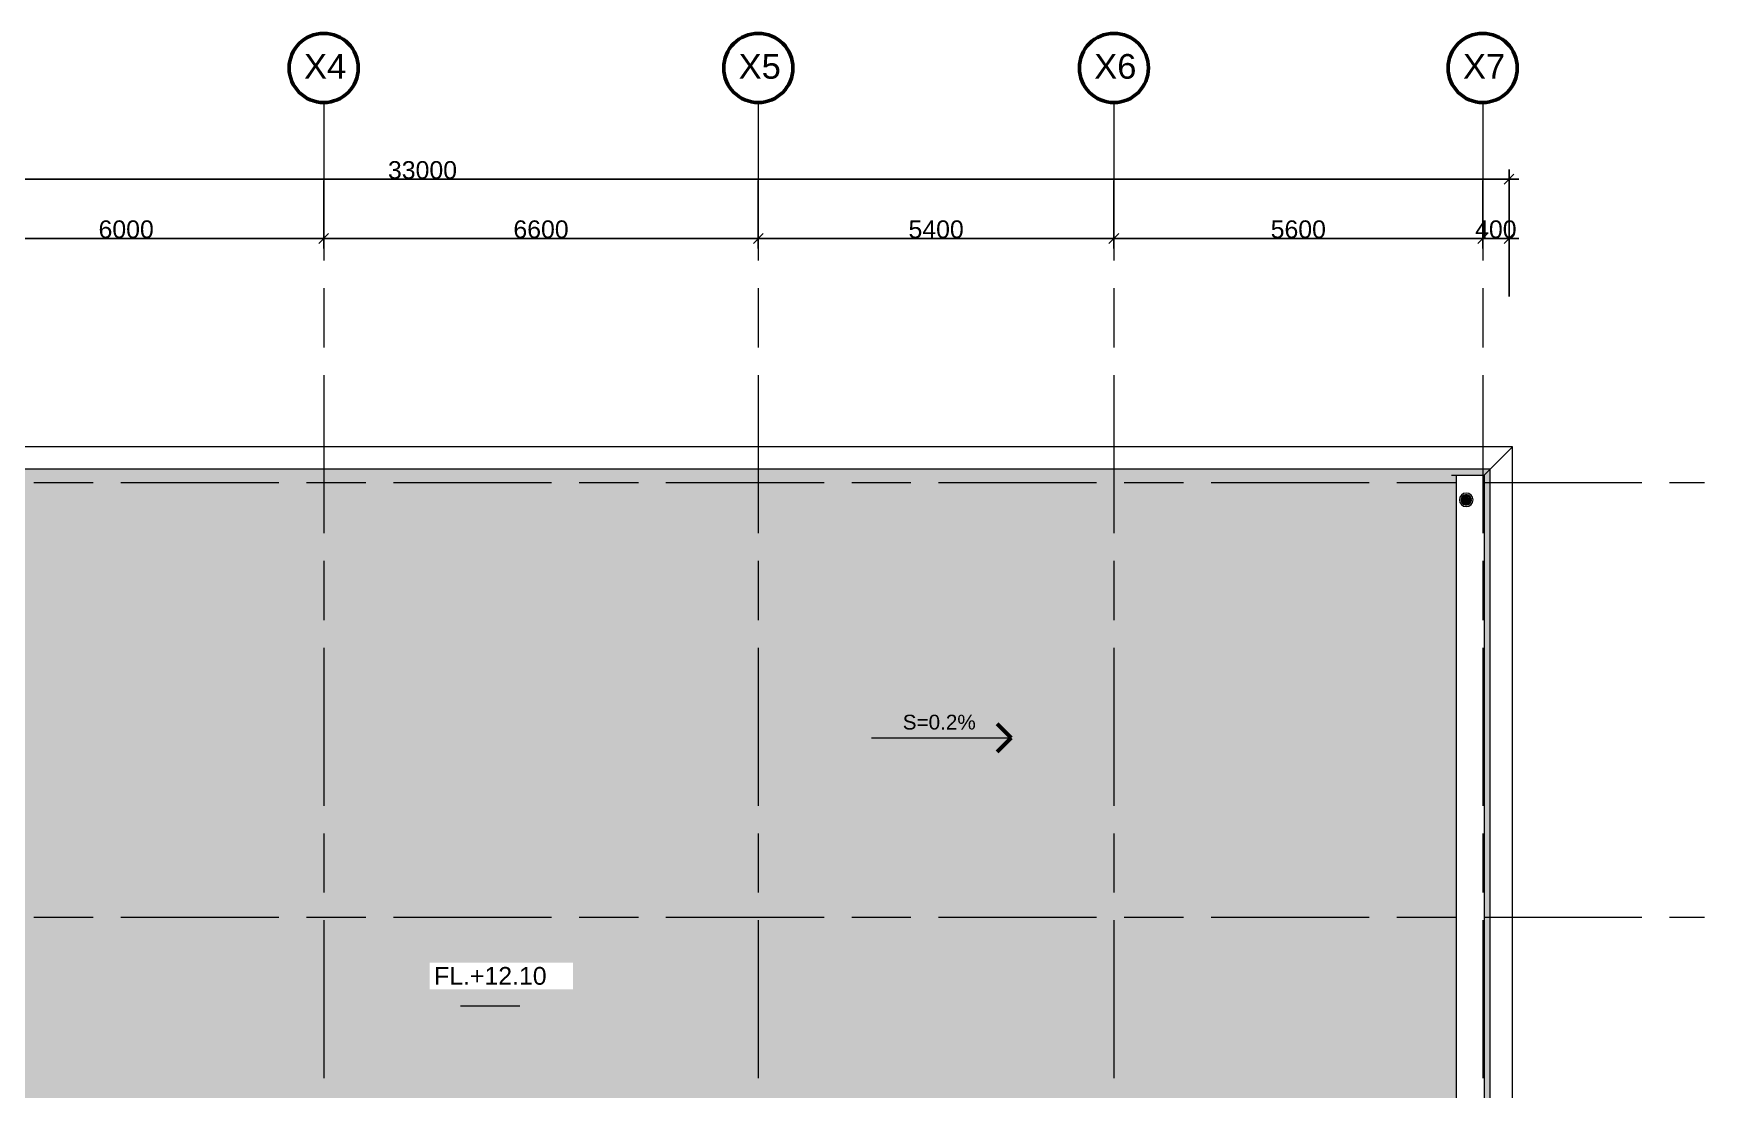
# Model space of a CAD drawing. Header units: millimetres. Extents: x -76261 to 649593, y -304265 to 60256.
# Drawn here: x 199292 to 224670, y -9219 to 6823 of the extents above; entities that cross this region are included whole.
import ezdxf

# ---------------------------------------------------------------- set-up
doc = ezdxf.new("R2010")
doc.units = ezdxf.units.MM
doc.header["$LTSCALE"] = 2000
doc.header["$MEASUREMENT"] = 0
doc.header["$PDMODE"] = 32
doc.header["$PDSIZE"] = 0.15
doc.linetypes.add('Centre', pattern=[6.9, 4, -0.7, 1.5, -0.7])
doc.layers.get('0').update_dxf_attribs({"linetype": 'CONTINUOUS'})
doc.layers.get('DEFPOINTS').update_dxf_attribs({"color": 171, "linetype": 'CONTINUOUS'})
for name, color, linetype, lineweight in [('A-ANNO-DIMS', 1, 'CONTINUOUS', 15), ('A-ANNO-NOTE', 131, 'CONTINUOUS', 15), ('A-ANNO-NOTE-MEDM', 131, 'CONTINUOUS', 50), ('A-FLOR', 8, 'CONTINUOUS', 15), ('A-FLOR-PATT', 8, 'CONTINUOUS', 15), ('A-GENM', 8, 'CONTINUOUS', 15), ('A-WALL', 8, 'CONTINUOUS', 15), ('A-WALL-PATT', 8, 'CONTINUOUS', 50), ('G-ANNO-DIMS', 8, 'CONTINUOUS', 15), ('S-GRID', 14, 'CONTINUOUS', 15), ('S-GRID-IDEN', 1, 'CONTINUOUS', 50)]:
    doc.layers.add(name, color=color, linetype=linetype, lineweight=lineweight)
doc.styles.add('Arial', font='arial.ttf', dxfattribs={"height": 1.6})
doc.styles.add('Arial_1', font='arial.ttf', dxfattribs={"height": 270})
doc.styles.add('Arial_2', font='arial.ttf', dxfattribs={"height": 270})
doc.dimstyles.new('AD1', dxfattribs={"dimscale": 304.8, "dimtxt": 275.470038, "dimasz": 0.492126, "dimexe": 0.492126, "dimexo": 0.0625, "dimgap": 0, "dimtad": 1, "dimdec": 0, "dimzin": 0, "dimdsep": 46, "dimtxsty": 'Arial_1', "dimblk1": 'OBLIQUE', "dimblk2": 'OBLIQUE', "dimsah": 1, "dimcen": 0.09, "dimdle": 0.492126, "dimazin": 0, "dimtfac": 1, "dimtdec": 4, "dimtix": 1, "dimtmove": 0, "dimatfit": 3, "dimfxl": 2.952756, "dimfxlon": 1, "dimtvp": 1, "dimtolj": 1, "dimtzin": 0, "dimarcsym": 2})

# ---------------------------------------------------------------- blocks, each defined once
blk = doc.blocks.new('Basic Wall _ WALL CONCERET-150-PL - ___-10677270-TERRANCE FLOOR PLAN')
at = {"layer": 'A-WALL-PATT'}
blk.add_hatch(color=256, dxfattribs=at).paths.add_polyline_path([(-54778, -58317), (-54778, -41797), (-54868, -41887), (-54868, -58227)], flags=0)
at = {"layer": 'A-WALL'}
for p, q in [((-54868, -41887), (-54778, -41797)), ((-54868, -41887), (-54868, -58227)), ((-54778, -58317), (-54868, -58227))]:
    blk.add_line(p, q, dxfattribs=at)
blk = doc.blocks.new('Basic Wall _ WALL CONCERET-150-PL - ___-10677315-TERRANCE FLOOR PLAN')
at = {"layer": 'A-WALL-PATT'}
blk.add_hatch(color=256, dxfattribs=at).paths.add_polyline_path([(-57843, -41887), (-54868, -41887), (-54778, -41797), (-83853, -41797), (-83853, -41887), (-62219, -41887)], flags=0)
at = {"layer": 'A-WALL'}
for p in [(-54778, -41797), (-55366, -41887)]:
    blk.add_line(p, (-54868, -41887), dxfattribs=at)
blk = doc.blocks.new('Floor_Trap_with_Dome_Grating_14068 - Floor_Trap_with_Dome_Grating_14068-V3-TERRANCE FLOOR PLAN')
at = {"layer": 'A-GENM'}
for p, q in [((-13, 0), (-67, 8)), ((-64, 22), (-11, 5)), ((-11, 6), (-57, 36)), ((-48, 48), (-8, 10)), ((-8, 10), (-36, 58)), ((-26, 2), (-13, 0)), ((-23, 64), (-3, 12)), ((-23, 13), (-11, 6)), ((-15, 22), (-8, 10)), ((-3, 12), (-8, 25)), ((-2, 12), (-7, 68)), ((8, 68), (2, 12)), ((3, 12), (23, 64)), ((8, 25), (3, 12)), ((8, 10), (48, 48)), ((8, 10), (15, 22)), ((11, 5), (64, 22)), ((11, 6), (23, 13)), ((13, 0), (26, 2)), ((-11, -5), (-64, -22)), ((-8, -10), (-48, -48)), ((-13, 0), (-26, -2)), ((-11, -6), (-23, -13)), ((-3, -12), (-23, -64)), ((-8, -10), (-15, -22)), ((-8, -25), (-3, -12)), ((-7, -68), (-2, -12)), ((2, -12), (8, -68)), ((4, -26), (2, -12)), ((23, -64), (3, -12)), ((8, -10), (36, -58)), ((48, -48), (8, -10)), ((15, -22), (8, -10)), ((64, -22), (11, -5)), ((11, -6), (57, -36)), ((23, -13), (11, -6)), ((13, 0), (68, -8)), ((26, -2), (13, 0))]:
    blk.add_line(p, q, dxfattribs=at)
at = {"layer": 'A-GENM', "flags": 128}
for points in [[(-73, 16), (-74, 13), (-74, 10), (-75, 7), (-75, 4), (-75, 1), (-75, 0)], [(-75, 0), (-75, -3), (-75, -6), (-74, -9), (-74, -12), (-74, -15), (-73, -16)], [(-59, 46), (-61, 44), (-63, 41), (-64, 39), (-66, 36), (-67, 34), (-68, 31), (-70, 28), (-71, 25), (-72, 22), (-72, 20), (-73, 17)], [(-33, 67), (-36, 66), (-38, 64), (-41, 63), (-43, 61), (-46, 59), (-48, 57), (-50, 55), (-53, 53), (-55, 51), (-57, 49), (-58, 47)], [(-1, 75), (-4, 75), (-7, 75), (-10, 74), (-13, 74), (-16, 73), (-19, 73), (-21, 72), (-24, 71), (-27, 70), (-30, 69), (-32, 68)], [(32, 68), (29, 69), (26, 70), (24, 71), (21, 72), (18, 73), (15, 74), (12, 74), (9, 74), (6, 75), (3, 75), (1, 75)], [(36, 58), (32, 51), (27, 43), (21, 33), (15, 22), (8, 10)], [(57, 36), (51, 32), (43, 27), (34, 21), (23, 13), (11, 6)], [(68, 8), (60, 7), (51, 5), (39, 4), (26, 2), (13, 0)], [(58, 47), (56, 50), (54, 52), (52, 54), (50, 56), (48, 58), (45, 60), (43, 62), (40, 63), (38, 65), (35, 66), (33, 67)], [(73, 17), (72, 20), (71, 23), (70, 26), (69, 29), (68, 32), (67, 34), (65, 37), (64, 39), (62, 42), (60, 44), (59, 46)], [(75, 0), (75, 3), (75, 6), (74, 9), (74, 12), (74, 15), (73, 16)], [(73, -16), (74, -13), (74, -10), (75, -7), (75, -4), (75, -1), (75, 0)], [(-73, -17), (-72, -20), (-71, -23), (-70, -26), (-69, -29), (-68, -32), (-67, -34), (-65, -37), (-64, -39), (-62, -42), (-60, -44), (-59, -46)], [(-68, -8), (-60, -7), (-51, -5), (-39, -4), (-26, -2), (-13, 0)], [(-58, -47), (-56, -50), (-54, -52), (-52, -54), (-50, -56), (-48, -58), (-45, -60), (-43, -62), (-40, -63), (-38, -65), (-35, -66), (-33, -67)], [(-57, -36), (-51, -32), (-43, -27), (-34, -21), (-23, -13), (-11, -6)], [(-36, -58), (-32, -51), (-27, -43), (-21, -33), (-15, -22), (-8, -10)], [(-32, -68), (-29, -69), (-26, -70), (-24, -71), (-21, -72), (-18, -73), (-15, -74), (-12, -74), (-9, -74), (-6, -75), (-3, -75), (-1, -75)], [(1, -75), (4, -75), (7, -75), (10, -74), (13, -74), (16, -73), (19, -73), (21, -72), (24, -71), (27, -70), (30, -69), (32, -68)], [(33, -67), (36, -66), (38, -64), (41, -63), (43, -61), (46, -59), (48, -57), (50, -55), (53, -53), (55, -51), (57, -49), (58, -47)], [(59, -46), (61, -44), (63, -41), (64, -39), (66, -36), (67, -34), (68, -31), (70, -28), (71, -25), (72, -22), (72, -20), (73, -17)]]:
    blk.add_lwpolyline(points, dxfattribs=at)
at = {"layer": 'A-GENM'}
for radius, start, end in [(103, 0, 180), (77.9, 0, 180), (75, 156.7284, 158.4059), (7.03, 360, 180), (75, 21.4654, 23.2336), (103, 180, 0), (77.9, 180, 0), (75, 201.4654, 203.2336), (7.03, 180, 360), (75, 336.7284, 338.4059)]:
    blk.add_arc((0, 0), radius, start, end, dxfattribs=at)
for points, knots in [([(-73, 17), (-73, 18), (-73, 18), (-73, 18), (-72, 19), (-72, 19), (-72, 19), (-72, 20), (-72, 20), (-71, 20), (-71, 21), (-69, 22), (-68, 22), (-66, 23), (-65, 22), (-64, 22)], [-1, -1, -1, -1, -0.892857, -0.866071, -0.839286, -0.785714, -0.732143, -0.705357, -0.678571, -0.625, -0.571429, -0.428571, -0.285714, -0.142857, 0, 0, 0, 0]), ([(-67, 8), (-68, 8), (-69, 8), (-71, 9), (-72, 10), (-73, 12), (-73, 12), (-73, 13), (-73, 13), (-73, 14), (-73, 14), (-73, 15), (-73, 15), (-73, 15), (-73, 16), (-73, 16), (-73, 16)], [-1, -1, -1, -1, -0.857143, -0.714286, -0.571429, -0.428571, -0.357143, -0.321429, -0.285714, -0.25, -0.214286, -0.178571, -0.142857, -0.107143, -0.071429, 0, 0, 0, 0]), ([(-70, 9), (-70, 9), (-69, 8), (-68, 8), (-67, 8)], [-0.4715564, -0.4715564, -0.4715564, -0.4715564, -0.25, 0, 0, 0, 0]), ([(-57, 36), (-58, 37), (-59, 38), (-60, 39), (-60, 41), (-60, 42), (-60, 43), (-60, 44), (-60, 44), (-60, 44), (-60, 45), (-60, 45), (-60, 45), (-59, 46), (-59, 46), (-59, 46), (-59, 46)], [-1, -1, -1, -1, -0.857143, -0.714286, -0.571429, -0.428571, -0.357143, -0.321429, -0.285714, -0.25, -0.214286, -0.178571, -0.142857, -0.107143, -0.071429, 0, 0, 0, 0]), ([(-58, 47), (-58, 47), (-58, 48), (-58, 48), (-57, 48), (-57, 48), (-56, 49), (-56, 49), (-56, 49), (-55, 49), (-54, 49), (-53, 50), (-52, 50), (-50, 49), (-49, 48), (-48, 48)], [-1, -1, -1, -1, -0.892857, -0.866071, -0.839286, -0.785714, -0.732143, -0.705357, -0.678571, -0.625, -0.571429, -0.428571, -0.285714, -0.142857, 0, 0, 0, 0]), ([(-36, 58), (-36, 58), (-37, 59), (-37, 61), (-37, 63), (-36, 64), (-36, 65), (-35, 65), (-35, 66), (-35, 66), (-35, 66), (-34, 66), (-34, 67), (-34, 67), (-33, 67), (-33, 67), (-33, 67)], [-1, -1, -1, -1, -0.857143, -0.714286, -0.571429, -0.428571, -0.357143, -0.321429, -0.285714, -0.25, -0.214286, -0.178571, -0.142857, -0.107143, -0.071429, 0, 0, 0, 0]), ([(-32, 68), (-32, 68), (-31, 68), (-31, 68), (-31, 68), (-30, 68), (-30, 68), (-29, 68), (-29, 68), (-29, 68), (-28, 68), (-26, 68), (-25, 67), (-24, 66), (-23, 65), (-23, 64)], [-1, -1, -1, -1, -0.892857, -0.866071, -0.839286, -0.785714, -0.732143, -0.705357, -0.678571, -0.625, -0.571429, -0.428571, -0.285714, -0.142857, 0, 0, 0, 0]), ([(-11, 5), (-11, 5), (-11, 5), (-10, 5), (-10, 4), (-10, 4), (-10, 4), (-10, 4), (-10, 3), (-10, 3), (-10, 3), (-10, 2), (-10, 2), (-10, 2), (-10, 2), (-10, 1), (-10, 1), (-10, 1), (-11, 1), (-11, 1), (-11, 1), (-12, 0), (-12, 0), (-13, 0)], [0, 0, 0, 0, 0.111111, 0.166667, 0.222222, 0.25, 0.277778, 0.333333, 0.361111, 0.388889, 0.444444, 0.479167, 0.513889, 0.548611, 0.583333, 0.618056, 0.652778, 0.6875, 0.722222, 0.756944, 0.791667, 0.861111, 1, 1, 1, 1]), ([(-13, 0), (-12, 0), (-12, 0), (-11, 0), (-11, 1), (-11, 1), (-11, 1), (-10, 1), (-10, 1), (-10, 2), (-10, 2), (-10, 2), (-10, 2), (-10, 3), (-10, 3), (-10, 3), (-10, 3), (-10, 4), (-10, 4), (-10, 4), (-10, 4), (-11, 5), (-11, 5), (-11, 5)], [0, 0, 0, 0, 0.111111, 0.166667, 0.222222, 0.25, 0.277778, 0.333333, 0.361111, 0.388889, 0.444444, 0.479167, 0.513889, 0.548611, 0.583333, 0.618056, 0.652778, 0.6875, 0.722222, 0.756944, 0.791667, 0.861111, 1, 1, 1, 1]), ([(-8, 10), (-8, 9), (-8, 9), (-7, 9), (-7, 8), (-7, 8), (-7, 8), (-7, 7), (-7, 7), (-7, 7), (-8, 7), (-8, 6), (-8, 6), (-8, 6), (-8, 6), (-9, 6), (-9, 6), (-9, 5), (-9, 5), (-9, 5), (-10, 5), (-10, 5), (-11, 6), (-11, 6)], [0, 0, 0, 0, 0.111111, 0.166667, 0.222222, 0.25, 0.277778, 0.333333, 0.361111, 0.388889, 0.444444, 0.479167, 0.513889, 0.548611, 0.583333, 0.618056, 0.652778, 0.6875, 0.722222, 0.756944, 0.791667, 0.861111, 1, 1, 1, 1]), ([(-11, 6), (-11, 6), (-11, 5), (-10, 5), (-10, 5), (-10, 5), (-9, 5), (-9, 5), (-9, 5), (-9, 6), (-8, 6), (-8, 6), (-8, 6), (-8, 6), (-8, 7), (-8, 7), (-7, 7), (-7, 7), (-7, 8), (-7, 8), (-7, 8), (-7, 8), (-8, 9), (-8, 9), (-8, 10)], [0, 0, 0, 0, 0.111111, 0.138889, 0.166667, 0.222222, 0.25, 0.277778, 0.333333, 0.361111, 0.388889, 0.444444, 0.479167, 0.513889, 0.548611, 0.583333, 0.618056, 0.652778, 0.6875, 0.722222, 0.756944, 0.791667, 0.861111, 1, 1, 1, 1]), ([(-3, 12), (-3, 12), (-3, 11), (-3, 11), (-3, 11), (-3, 10), (-3, 10), (-3, 10), (-4, 10), (-4, 9), (-4, 9), (-4, 9), (-4, 9), (-5, 9), (-5, 9), (-5, 9), (-5, 9), (-6, 9), (-6, 9), (-6, 9), (-7, 9), (-7, 9), (-7, 10), (-8, 10)], [0, 0, 0, 0, 0.111111, 0.166667, 0.222222, 0.25, 0.277778, 0.333333, 0.361111, 0.388889, 0.444444, 0.479167, 0.513889, 0.548611, 0.583333, 0.618056, 0.652778, 0.6875, 0.722222, 0.756944, 0.791667, 0.861111, 1, 1, 1, 1]), ([(-8, 10), (-7, 10), (-7, 10), (-7, 9), (-7, 9), (-6, 9), (-6, 9), (-6, 9), (-6, 9), (-5, 9), (-5, 9), (-5, 9), (-4, 9), (-4, 9), (-4, 9), (-4, 9), (-4, 10), (-3, 10), (-3, 10), (-3, 10), (-3, 10), (-3, 11), (-3, 11), (-3, 12), (-3, 12)], [0, 0, 0, 0, 0.111111, 0.138889, 0.166667, 0.222222, 0.25, 0.277778, 0.333333, 0.361111, 0.388889, 0.444444, 0.479167, 0.513889, 0.548611, 0.583333, 0.618056, 0.652778, 0.6875, 0.722222, 0.756944, 0.791667, 0.861111, 1, 1, 1, 1]), ([(-7, 68), (-7, 68), (-7, 70), (-7, 71), (-6, 73), (-5, 73), (-4, 74), (-3, 74), (-3, 74), (-3, 75), (-2, 75), (-2, 75), (-2, 75), (-1, 75), (-1, 75), (-1, 75), (-1, 75)], [-1, -1, -1, -1, -0.857143, -0.714286, -0.571429, -0.428571, -0.357143, -0.321429, -0.285714, -0.25, -0.214286, -0.178571, -0.142857, -0.107143, -0.071429, 0, 0, 0, 0]), ([(2, 12), (2, 12), (2, 11), (2, 11), (2, 11), (1, 10), (0, 10), (0, 10), (-1, 10), (-2, 11), (-2, 11), (-2, 12), (-2, 12)], [-1, -1, -1, -1, -0.833333, -0.791667, -0.75, -0.666667, -0.555556, -0.444444, -0.333333, -0.222222, -0.111111, 0, 0, 0, 0]), ([(-2, 12), (-2, 12), (-2, 11), (-2, 11), (-2, 11), (-1, 10), (0, 10), (0, 10), (1, 10), (2, 11), (2, 11), (2, 12), (2, 12)], [-1, -1, -1, -1, -0.833333, -0.791667, -0.75, -0.666667, -0.555556, -0.444444, -0.333333, -0.222222, -0.111111, 0, 0, 0, 0]), ([(1, 75), (1, 75), (1, 75), (2, 75), (2, 75), (2, 75), (3, 74), (3, 74), (4, 74), (4, 74), (5, 73), (6, 73), (7, 71), (7, 70), (8, 68), (8, 68)], [-1, -1, -1, -1, -0.892857, -0.866071, -0.839286, -0.785714, -0.732143, -0.705357, -0.678571, -0.625, -0.571429, -0.428571, -0.285714, -0.142857, 0, 0, 0, 0]), ([(8, 10), (7, 10), (7, 9), (7, 9), (6, 9), (6, 9), (6, 9), (6, 9), (5, 9), (5, 9), (5, 9), (4, 9), (4, 9), (4, 9), (4, 9), (4, 10), (3, 10), (3, 10), (3, 10), (3, 10), (3, 11), (3, 11), (3, 12), (3, 12)], [0, 0, 0, 0, 0.111111, 0.166667, 0.222222, 0.25, 0.277778, 0.333333, 0.361111, 0.388889, 0.444444, 0.479167, 0.513889, 0.548611, 0.583333, 0.618056, 0.652778, 0.6875, 0.722222, 0.756944, 0.791667, 0.861111, 1, 1, 1, 1]), ([(3, 12), (3, 12), (3, 11), (3, 11), (3, 11), (3, 10), (3, 10), (3, 10), (4, 10), (4, 9), (4, 9), (4, 9), (4, 9), (5, 9), (5, 9), (5, 9), (5, 9), (6, 9), (6, 9), (6, 9), (7, 9), (7, 9), (7, 10), (8, 10)], [0, 0, 0, 0, 0.111111, 0.166667, 0.222222, 0.25, 0.277778, 0.333333, 0.361111, 0.388889, 0.444444, 0.479167, 0.513889, 0.548611, 0.583333, 0.618056, 0.652778, 0.6875, 0.722222, 0.756944, 0.791667, 0.861111, 1, 1, 1, 1]), ([(11, 6), (11, 6), (11, 5), (10, 5), (10, 5), (9, 5), (9, 5), (9, 5), (9, 6), (8, 6), (8, 6), (8, 6), (8, 6), (8, 7), (8, 7), (7, 7), (7, 7), (7, 8), (7, 8), (7, 8), (7, 8), (8, 9), (8, 9), (8, 10)], [0, 0, 0, 0, 0.111111, 0.166667, 0.222222, 0.25, 0.277778, 0.333333, 0.361111, 0.388889, 0.444444, 0.479167, 0.513889, 0.548611, 0.583333, 0.618056, 0.652778, 0.6875, 0.722222, 0.756944, 0.791667, 0.861111, 1, 1, 1, 1]), ([(8, 10), (8, 9), (8, 9), (7, 9), (7, 8), (7, 8), (7, 8), (7, 7), (7, 7), (7, 7), (8, 7), (8, 6), (8, 6), (8, 6), (8, 6), (9, 6), (9, 6), (9, 5), (9, 5), (9, 5), (10, 5), (10, 5), (11, 6), (11, 6)], [0, 0, 0, 0, 0.111111, 0.166667, 0.222222, 0.25, 0.277778, 0.333333, 0.361111, 0.388889, 0.444444, 0.479167, 0.513889, 0.548611, 0.583333, 0.618056, 0.652778, 0.6875, 0.722222, 0.756944, 0.791667, 0.861111, 1, 1, 1, 1]), ([(13, 0), (12, 0), (12, 0), (11, 0), (11, 1), (11, 1), (11, 1), (10, 1), (10, 1), (10, 2), (10, 2), (10, 2), (10, 2), (10, 3), (10, 3), (10, 3), (10, 3), (10, 4), (10, 4), (10, 4), (10, 4), (11, 5), (11, 5), (11, 5)], [0, 0, 0, 0, 0.111111, 0.166667, 0.222222, 0.25, 0.277778, 0.333333, 0.361111, 0.388889, 0.444444, 0.479167, 0.513889, 0.548611, 0.583333, 0.618056, 0.652778, 0.6875, 0.722222, 0.756944, 0.791667, 0.861111, 1, 1, 1, 1]), ([(11, 5), (11, 5), (11, 5), (10, 5), (10, 4), (10, 4), (10, 4), (10, 4), (10, 3), (10, 3), (10, 3), (10, 2), (10, 2), (10, 2), (10, 2), (10, 1), (10, 1), (10, 1), (11, 1), (11, 1), (11, 1), (12, 0), (12, 0), (13, 0)], [0, 0, 0, 0, 0.111111, 0.166667, 0.222222, 0.25, 0.277778, 0.333333, 0.361111, 0.388889, 0.444444, 0.479167, 0.513889, 0.548611, 0.583333, 0.618056, 0.652778, 0.6875, 0.722222, 0.756944, 0.791667, 0.861111, 1, 1, 1, 1]), ([(23, 64), (23, 65), (24, 66), (25, 67), (26, 68), (28, 68), (29, 68), (29, 68), (29, 68), (30, 68), (30, 68), (31, 68), (31, 68), (31, 68), (32, 68), (32, 68), (32, 68)], [-1, -1, -1, -1, -0.857143, -0.714286, -0.571429, -0.428571, -0.357143, -0.321429, -0.285714, -0.25, -0.214286, -0.178571, -0.142857, -0.107143, -0.071429, 0, 0, 0, 0]), ([(33, 67), (33, 67), (34, 67), (34, 67), (34, 67), (35, 66), (35, 66), (35, 66), (35, 65), (36, 65), (36, 64), (37, 63), (37, 61), (37, 59), (36, 58), (36, 58)], [-1, -1, -1, -1, -0.892857, -0.866071, -0.839286, -0.785714, -0.732143, -0.705357, -0.678571, -0.625, -0.571429, -0.428571, -0.285714, -0.142857, 0, 0, 0, 0]), ([(48, 48), (49, 48), (50, 49), (52, 50), (53, 50), (55, 49), (55, 49), (56, 49), (56, 49), (57, 49), (57, 48), (57, 48), (57, 48), (58, 48), (58, 48), (58, 47), (58, 47)], [-1, -1, -1, -1, -0.857143, -0.714286, -0.571429, -0.428571, -0.357143, -0.321429, -0.285714, -0.25, -0.214286, -0.178571, -0.142857, -0.107143, -0.071429, 0, 0, 0, 0]), ([(59, 46), (59, 46), (59, 46), (60, 45), (60, 45), (60, 45), (60, 44), (60, 44), (60, 43), (60, 43), (60, 42), (60, 41), (60, 39), (59, 38), (58, 37), (57, 36)], [-1, -1, -1, -1, -0.892857, -0.866071, -0.839286, -0.785714, -0.732143, -0.705357, -0.678571, -0.625, -0.571429, -0.428571, -0.285714, -0.142857, 0, 0, 0, 0]), ([(64, 22), (65, 22), (66, 23), (68, 22), (69, 22), (71, 21), (71, 20), (72, 20), (72, 20), (72, 19), (72, 19), (72, 19), (73, 18), (73, 18), (73, 18), (73, 18), (73, 17)], [-1, -1, -1, -1, -0.857143, -0.714286, -0.571429, -0.428571, -0.357143, -0.321429, -0.285714, -0.25, -0.214286, -0.178571, -0.142857, -0.107143, -0.071429, 0, 0, 0, 0]), ([(73, 16), (73, 16), (73, 16), (73, 15), (73, 15), (73, 14), (73, 14), (73, 13), (73, 13), (73, 13), (73, 12), (72, 11), (71, 9), (69, 8), (68, 8), (68, 8)], [-1, -1, -1, -1, -0.892857, -0.866071, -0.839286, -0.785714, -0.732143, -0.705357, -0.678571, -0.625, -0.571429, -0.428571, -0.285714, -0.142857, 0, 0, 0, 0]), ([(-73, -16), (-73, -16), (-73, -16), (-73, -15), (-73, -15), (-73, -14), (-73, -14), (-73, -13), (-73, -13), (-73, -13), (-73, -12), (-72, -11), (-71, -10), (-71, -9)], [-1, -1, -1, -1, -0.8928571, -0.8660714, -0.8392857, -0.7857143, -0.7321429, -0.7053571, -0.6785714, -0.625, -0.5714286, -0.4285714, -0.2857143, -0.2857143, -0.2857143, -0.2857143]), ([(-64, -22), (-65, -22), (-66, -23), (-68, -22), (-69, -22), (-71, -21), (-71, -20), (-72, -20), (-72, -20), (-72, -19), (-72, -19), (-72, -19), (-73, -18), (-73, -18), (-73, -18), (-73, -18), (-73, -17)], [-1, -1, -1, -1, -0.857143, -0.714286, -0.571429, -0.428571, -0.357143, -0.321429, -0.285714, -0.25, -0.214286, -0.178571, -0.142857, -0.107143, -0.071429, 0, 0, 0, 0]), ([(-70, -9), (-70, -9), (-69, -8), (-68, -8), (-68, -8)], [-0.2318368, -0.2318368, -0.2318368, -0.2318368, -0.1428571, 0, 0, 0, 0]), ([(-59, -46), (-59, -46), (-59, -46), (-60, -45), (-60, -45), (-60, -45), (-60, -44), (-60, -44), (-60, -43), (-60, -43), (-60, -42), (-60, -41), (-60, -39), (-59, -38), (-58, -37), (-57, -36)], [-1, -1, -1, -1, -0.892857, -0.866071, -0.839286, -0.785714, -0.732143, -0.705357, -0.678571, -0.625, -0.571429, -0.428571, -0.285714, -0.142857, 0, 0, 0, 0]), ([(-48, -48), (-49, -48), (-50, -49), (-52, -50), (-53, -50), (-55, -49), (-55, -49), (-56, -49), (-56, -49), (-57, -49), (-57, -48), (-57, -48), (-57, -48), (-58, -48), (-58, -48), (-58, -47), (-58, -47)], [-1, -1, -1, -1, -0.857143, -0.714286, -0.571429, -0.428571, -0.357143, -0.321429, -0.285714, -0.25, -0.214286, -0.178571, -0.142857, -0.107143, -0.071429, 0, 0, 0, 0]), ([(-33, -67), (-33, -67), (-34, -67), (-34, -67), (-34, -67), (-35, -66), (-35, -66), (-35, -66), (-35, -65), (-36, -65), (-36, -64), (-37, -63), (-37, -61), (-37, -59), (-36, -58), (-36, -58)], [-1, -1, -1, -1, -0.892857, -0.866071, -0.839286, -0.785714, -0.732143, -0.705357, -0.678571, -0.625, -0.571429, -0.428571, -0.285714, -0.142857, 0, 0, 0, 0]), ([(-23, -64), (-23, -65), (-24, -66), (-25, -67), (-26, -68), (-28, -68), (-29, -68), (-29, -68), (-29, -68), (-30, -68), (-30, -68), (-31, -68), (-31, -68), (-31, -68), (-32, -68), (-32, -68), (-32, -68)], [-1, -1, -1, -1, -0.857143, -0.714286, -0.571429, -0.428571, -0.357143, -0.321429, -0.285714, -0.25, -0.214286, -0.178571, -0.142857, -0.107143, -0.071429, 0, 0, 0, 0]), ([(-13, 0), (-12, 0), (-12, 0), (-11, 0), (-11, -1), (-11, -1), (-11, -1), (-10, -1), (-10, -1), (-10, -2), (-10, -2), (-10, -2), (-10, -2), (-10, -3), (-10, -3), (-10, -3), (-10, -3), (-10, -4), (-10, -4), (-10, -4), (-10, -4), (-11, -5), (-11, -5), (-11, -5)], [0, 0, 0, 0, 0.111111, 0.166667, 0.222222, 0.25, 0.277778, 0.333333, 0.361111, 0.388889, 0.444444, 0.479167, 0.513889, 0.548611, 0.583333, 0.618056, 0.652778, 0.6875, 0.722222, 0.756944, 0.791667, 0.861111, 1, 1, 1, 1]), ([(-11, -5), (-11, -5), (-11, -5), (-10, -5), (-10, -4), (-10, -4), (-10, -4), (-10, -4), (-10, -3), (-10, -3), (-10, -3), (-10, -2), (-10, -2), (-10, -2), (-10, -2), (-10, -1), (-10, -1), (-10, -1), (-11, -1), (-11, -1), (-11, -1), (-12, 0), (-12, 0), (-13, 0)], [0, 0, 0, 0, 0.111111, 0.166667, 0.222222, 0.25, 0.277778, 0.333333, 0.361111, 0.388889, 0.444444, 0.479167, 0.513889, 0.548611, 0.583333, 0.618056, 0.652778, 0.6875, 0.722222, 0.756944, 0.791667, 0.861111, 1, 1, 1, 1]), ([(-11, -6), (-11, -6), (-11, -5), (-10, -5), (-10, -5), (-9, -5), (-9, -5), (-9, -5), (-9, -6), (-8, -6), (-8, -6), (-8, -6), (-8, -6), (-8, -7), (-8, -7), (-7, -7), (-7, -7), (-7, -8), (-7, -8), (-7, -8), (-7, -8), (-8, -9), (-8, -9), (-8, -10)], [0, 0, 0, 0, 0.111111, 0.166667, 0.222222, 0.25, 0.277778, 0.333333, 0.361111, 0.388889, 0.444444, 0.479167, 0.513889, 0.548611, 0.583333, 0.618056, 0.652778, 0.6875, 0.722222, 0.756944, 0.791667, 0.861111, 1, 1, 1, 1]), ([(-8, -10), (-8, -9), (-8, -9), (-7, -9), (-7, -8), (-7, -8), (-7, -8), (-7, -7), (-7, -7), (-7, -7), (-8, -7), (-8, -6), (-8, -6), (-8, -6), (-8, -6), (-9, -6), (-9, -6), (-9, -5), (-9, -5), (-9, -5), (-10, -5), (-10, -5), (-11, -6), (-11, -6)], [0, 0, 0, 0, 0.111111, 0.166667, 0.222222, 0.25, 0.277778, 0.333333, 0.361111, 0.388889, 0.444444, 0.479167, 0.513889, 0.548611, 0.583333, 0.618056, 0.652778, 0.6875, 0.722222, 0.756944, 0.791667, 0.861111, 1, 1, 1, 1]), ([(-8, -10), (-7, -10), (-7, -9), (-7, -9), (-6, -9), (-6, -9), (-6, -9), (-6, -9), (-5, -9), (-5, -9), (-5, -9), (-4, -9), (-4, -9), (-4, -9), (-4, -9), (-4, -10), (-3, -10), (-3, -10), (-3, -10), (-3, -10), (-3, -11), (-3, -11), (-3, -12), (-3, -12)], [0, 0, 0, 0, 0.111111, 0.166667, 0.222222, 0.25, 0.277778, 0.333333, 0.361111, 0.388889, 0.444444, 0.479167, 0.513889, 0.548611, 0.583333, 0.618056, 0.652778, 0.6875, 0.722222, 0.756944, 0.791667, 0.861111, 1, 1, 1, 1]), ([(-3, -12), (-3, -12), (-3, -12), (-3, -11), (-3, -11), (-3, -10), (-3, -10), (-3, -10), (-4, -10), (-4, -9), (-4, -9), (-4, -9), (-4, -9), (-5, -9), (-5, -9), (-5, -9), (-5, -9), (-6, -9), (-6, -9), (-6, -9), (-7, -9), (-7, -9), (-7, -10), (-8, -10)], [0, 0, 0, 0, 0.111111, 0.166667, 0.222222, 0.25, 0.277778, 0.333333, 0.361111, 0.388889, 0.444444, 0.479167, 0.513889, 0.548611, 0.583333, 0.618056, 0.652778, 0.6875, 0.722222, 0.756944, 0.791667, 0.861111, 1, 1, 1, 1]), ([(-1, -75), (-1, -75), (-1, -75), (-2, -75), (-2, -75), (-2, -75), (-3, -74), (-3, -74), (-4, -74), (-4, -74), (-5, -73), (-6, -73), (-7, -71), (-7, -70), (-7, -68), (-7, -68)], [-1, -1, -1, -1, -0.892857, -0.866071, -0.839286, -0.785714, -0.732143, -0.705357, -0.678571, -0.625, -0.571429, -0.428571, -0.285714, -0.142857, 0, 0, 0, 0]), ([(-2, -12), (-2, -12), (-2, -11), (-2, -11), (-2, -11), (-1, -10), (0, -10), (0, -10), (1, -10), (2, -11), (2, -12), (2, -12), (2, -12)], [-1, -1, -1, -1, -0.833333, -0.791667, -0.75, -0.666667, -0.555556, -0.444444, -0.333333, -0.222222, -0.111111, 0, 0, 0, 0]), ([(2, -12), (2, -12), (2, -11), (2, -11), (2, -11), (1, -10), (0, -10), (0, -10), (-1, -10), (-2, -11), (-2, -12), (-2, -12), (-2, -12)], [-1, -1, -1, -1, -0.833333, -0.791667, -0.75, -0.666667, -0.555556, -0.444444, -0.333333, -0.222222, -0.111111, 0, 0, 0, 0]), ([(8, -68), (8, -68), (7, -70), (7, -71), (6, -73), (5, -73), (4, -74), (3, -74), (3, -74), (3, -75), (2, -75), (2, -75), (2, -75), (1, -75), (1, -75), (1, -75), (1, -75)], [-1, -1, -1, -1, -0.857143, -0.714286, -0.571429, -0.428571, -0.357143, -0.321429, -0.285714, -0.25, -0.214286, -0.178571, -0.142857, -0.107143, -0.071429, 0, 0, 0, 0]), ([(3, -12), (3, -12), (3, -12), (3, -11), (3, -11), (3, -10), (3, -10), (3, -10), (4, -10), (4, -9), (4, -9), (4, -9), (4, -9), (5, -9), (5, -9), (5, -9), (5, -9), (6, -9), (6, -9), (6, -9), (7, -9), (7, -9), (7, -10), (8, -10)], [0, 0, 0, 0, 0.111111, 0.166667, 0.222222, 0.25, 0.277778, 0.333333, 0.361111, 0.388889, 0.444444, 0.479167, 0.513889, 0.548611, 0.583333, 0.618056, 0.652778, 0.6875, 0.722222, 0.756944, 0.791667, 0.861111, 1, 1, 1, 1]), ([(8, -10), (7, -10), (7, -10), (7, -9), (7, -9), (6, -9), (6, -9), (6, -9), (6, -9), (5, -9), (5, -9), (5, -9), (4, -9), (4, -9), (4, -9), (4, -9), (4, -10), (3, -10), (3, -10), (3, -10), (3, -10), (3, -11), (3, -11), (3, -12), (3, -12)], [0, 0, 0, 0, 0.111111, 0.138889, 0.166667, 0.222222, 0.25, 0.277778, 0.333333, 0.361111, 0.388889, 0.444444, 0.479167, 0.513889, 0.548611, 0.583333, 0.618056, 0.652778, 0.6875, 0.722222, 0.756944, 0.791667, 0.861111, 1, 1, 1, 1]), ([(8, -10), (8, -9), (8, -9), (7, -9), (7, -8), (7, -8), (7, -8), (7, -7), (7, -7), (7, -7), (8, -7), (8, -6), (8, -6), (8, -6), (8, -6), (9, -6), (9, -6), (9, -5), (9, -5), (9, -5), (10, -5), (10, -5), (11, -6), (11, -6)], [0, 0, 0, 0, 0.111111, 0.166667, 0.222222, 0.25, 0.277778, 0.333333, 0.361111, 0.388889, 0.444444, 0.479167, 0.513889, 0.548611, 0.583333, 0.618056, 0.652778, 0.6875, 0.722222, 0.756944, 0.791667, 0.861111, 1, 1, 1, 1]), ([(11, -6), (11, -6), (11, -5), (10, -5), (10, -5), (10, -5), (9, -5), (9, -5), (9, -5), (9, -6), (8, -6), (8, -6), (8, -6), (8, -6), (8, -7), (8, -7), (7, -7), (7, -7), (7, -8), (7, -8), (7, -8), (7, -8), (8, -9), (8, -9), (8, -10)], [0, 0, 0, 0, 0.111111, 0.138889, 0.166667, 0.222222, 0.25, 0.277778, 0.333333, 0.361111, 0.388889, 0.444444, 0.479167, 0.513889, 0.548611, 0.583333, 0.618056, 0.652778, 0.6875, 0.722222, 0.756944, 0.791667, 0.861111, 1, 1, 1, 1]), ([(11, -5), (11, -5), (11, -5), (10, -5), (10, -4), (10, -4), (10, -4), (10, -4), (10, -3), (10, -3), (10, -3), (10, -2), (10, -2), (10, -2), (10, -2), (10, -1), (10, -1), (10, -1), (11, -1), (11, -1), (11, -1), (12, 0), (12, 0), (13, 0)], [0, 0, 0, 0, 0.111111, 0.166667, 0.222222, 0.25, 0.277778, 0.333333, 0.361111, 0.388889, 0.444444, 0.479167, 0.513889, 0.548611, 0.583333, 0.618056, 0.652778, 0.6875, 0.722222, 0.756944, 0.791667, 0.861111, 1, 1, 1, 1]), ([(13, 0), (12, 0), (12, 0), (11, 0), (11, -1), (11, -1), (11, -1), (10, -1), (10, -1), (10, -2), (10, -2), (10, -2), (10, -2), (10, -3), (10, -3), (10, -3), (10, -3), (10, -4), (10, -4), (10, -4), (10, -4), (11, -5), (11, -5), (11, -5)], [0, 0, 0, 0, 0.111111, 0.166667, 0.222222, 0.25, 0.277778, 0.333333, 0.361111, 0.388889, 0.444444, 0.479167, 0.513889, 0.548611, 0.583333, 0.618056, 0.652778, 0.6875, 0.722222, 0.756944, 0.791667, 0.861111, 1, 1, 1, 1]), ([(32, -68), (32, -68), (31, -68), (31, -68), (31, -68), (30, -68), (30, -68), (29, -68), (29, -68), (29, -68), (28, -68), (26, -68), (25, -67), (24, -66), (23, -65), (23, -64)], [-1, -1, -1, -1, -0.892857, -0.866071, -0.839286, -0.785714, -0.732143, -0.705357, -0.678571, -0.625, -0.571429, -0.428571, -0.285714, -0.142857, 0, 0, 0, 0]), ([(36, -58), (36, -58), (37, -59), (37, -61), (37, -63), (36, -64), (36, -65), (35, -65), (35, -66), (35, -66), (35, -66), (34, -66), (34, -67), (34, -67), (33, -67), (33, -67), (33, -67)], [-1, -1, -1, -1, -0.857143, -0.714286, -0.571429, -0.428571, -0.357143, -0.321429, -0.285714, -0.25, -0.214286, -0.178571, -0.142857, -0.107143, -0.071429, 0, 0, 0, 0]), ([(58, -47), (58, -47), (58, -48), (58, -48), (57, -48), (57, -48), (56, -49), (56, -49), (56, -49), (55, -49), (54, -49), (53, -50), (52, -50), (50, -49), (49, -48), (48, -48)], [-1, -1, -1, -1, -0.892857, -0.866071, -0.839286, -0.785714, -0.732143, -0.705357, -0.678571, -0.625, -0.571429, -0.428571, -0.285714, -0.142857, 0, 0, 0, 0]), ([(57, -36), (58, -37), (59, -38), (60, -39), (60, -41), (60, -42), (60, -43), (60, -44), (60, -44), (60, -44), (60, -45), (60, -45), (60, -45), (59, -46), (59, -46), (59, -46), (59, -46)], [-1, -1, -1, -1, -0.857143, -0.714286, -0.571429, -0.428571, -0.357143, -0.321429, -0.285714, -0.25, -0.214286, -0.178571, -0.142857, -0.107143, -0.071429, 0, 0, 0, 0]), ([(73, -17), (73, -18), (73, -18), (73, -18), (72, -19), (72, -19), (72, -19), (72, -20), (72, -20), (71, -20), (71, -21), (69, -22), (68, -22), (66, -23), (65, -22), (64, -22)], [-1, -1, -1, -1, -0.892857, -0.866071, -0.839286, -0.785714, -0.732143, -0.705357, -0.678571, -0.625, -0.571429, -0.428571, -0.285714, -0.142857, 0, 0, 0, 0]), ([(68, -8), (68, -8), (69, -8), (70, -9), (70, -9)], [-1, -1, -1, -1, -0.8571429, -0.7681632, -0.7681632, -0.7681632, -0.7681632]), ([(71, -9), (71, -10), (72, -11), (73, -12), (73, -13), (73, -13), (73, -14), (73, -14), (73, -14), (73, -15), (73, -15), (73, -15), (73, -16), (73, -16), (73, -16)], [-0.7142857, -0.7142857, -0.7142857, -0.7142857, -0.5714286, -0.4285714, -0.3571429, -0.3214286, -0.2857143, -0.25, -0.2142857, -0.1785714, -0.1428571, -0.1071429, -0.0714286, 0, 0, 0, 0])]:
    blk.add_open_spline(points, degree=3, knots=knots, dxfattribs=at)
for points in [[(-64, 22), (-65, 23), (-66, 23), (-67, 22)], [(-59, 39), (-59, 38), (-58, 37), (-57, 36)], [(-48, 48), (-49, 49), (-50, 49), (-51, 49)], [(-37, 60), (-37, 60), (-37, 59), (-36, 58)], [(-23, 64), (-23, 65), (-24, 66), (-24, 66)], [(-7, 70), (-7, 70), (-7, 69), (-7, 68)], [(8, 68), (8, 69), (7, 70), (7, 70)], [(24, 66), (24, 66), (23, 65), (23, 64)], [(36, 58), (37, 59), (37, 60), (37, 60)], [(51, 49), (50, 49), (49, 49), (48, 48)], [(57, 36), (58, 37), (59, 38), (59, 39)], [(67, 22), (66, 23), (65, 23), (64, 22)], [(68, 8), (69, 8), (70, 9), (70, 9)], [(-68, -8), (-69, -8), (-70, -9), (-70, -9)], [(-67, -22), (-66, -23), (-65, -23), (-64, -22)], [(-57, -36), (-58, -37), (-59, -38), (-59, -39)], [(-51, -49), (-50, -49), (-49, -49), (-48, -48)], [(-36, -58), (-37, -59), (-37, -60), (-37, -60)], [(-24, -66), (-24, -66), (-23, -65), (-23, -64)], [(-7, -68), (-7, -69), (-7, -70), (-7, -70)], [(7, -70), (7, -70), (8, -69), (8, -68)], [(23, -64), (23, -65), (24, -66), (24, -66)], [(37, -60), (37, -60), (37, -59), (36, -58)], [(48, -48), (49, -49), (50, -49), (51, -49)], [(59, -39), (59, -38), (58, -37), (57, -36)], [(64, -22), (65, -23), (66, -23), (67, -22)], [(70, -9), (70, -9), (69, -8), (68, -8)]]:
    blk.add_open_spline(points, degree=3, dxfattribs=at)
blk = doc.blocks.new('Grid - M_Grid Head - Circle-195263-TERRANCE FLOOR PLAN')
at = {"layer": 'S-GRID-IDEN'}
blk.add_circle((0, 0), 3.5, dxfattribs=at)
blk = doc.blocks.new('_Oblique')
at = {"color": 0, "linetype": 'ByBlock', "lineweight": -2}
blk.add_line((-0.5, -0.5), (0.5, 0.5), dxfattribs=at)
blk = doc.blocks.new('*D1033')
at = {"layer": 'A-ANNO-DIMS', "color": 0, "lineweight": -2, "transparency": 16777216}
for p, q in [((197700, 4589), (197700, 3558)), ((203700, 4589), (203700, 3558)), ((197550, 3708), (203850, 3708))]:
    blk.add_line(p, q, dxfattribs=at)
at = {"layer": 'DEFPOINTS', "color": 0, "transparency": 16777216}
for p in [(197700, 4608), (203700, 4608), (203700, 3708)]:
    blk.add_point(p, dxfattribs=at)
at = {"layer": 'A-ANNO-DIMS', "color": 0, "lineweight": -2, "transparency": 16777216, "xscale": 150, "yscale": 150, "zscale": 150, "rotation": 180}
blk.add_blockref('_Oblique', (197700, 3708), dxfattribs=at)
at = {"layer": 'A-ANNO-DIMS', "color": 0, "lineweight": -2, "transparency": 16777216, "xscale": 150, "yscale": 150, "zscale": 150}
blk.add_blockref('_Oblique', (203700, 3708), dxfattribs=at)
at = {"layer": 'A-ANNO-DIMS', "color": 0, "transparency": 16777216, "insert": (200700, 3846), "char_height": 270, "width": 996.78, "attachment_point": 5, "style": 'Arial_1'}
blk.add_mtext('\\A1;6000', dxfattribs=at)
blk = doc.blocks.new('*D1034')
at = {"layer": 'A-ANNO-DIMS', "color": 0, "lineweight": -2, "transparency": 16777216}
for p, q in [((203700, 4589), (203700, 3558)), ((210300, 4589), (210300, 3558)), ((203550, 3708), (210450, 3708))]:
    blk.add_line(p, q, dxfattribs=at)
at = {"layer": 'DEFPOINTS', "color": 0, "transparency": 16777216}
for p in [(203700, 4608), (210300, 4608), (210300, 3708)]:
    blk.add_point(p, dxfattribs=at)
at = {"layer": 'A-ANNO-DIMS', "color": 0, "lineweight": -2, "transparency": 16777216, "xscale": 150, "yscale": 150, "zscale": 150, "rotation": 180}
blk.add_blockref('_Oblique', (203700, 3708), dxfattribs=at)
at = {"layer": 'A-ANNO-DIMS', "color": 0, "lineweight": -2, "transparency": 16777216, "xscale": 150, "yscale": 150, "zscale": 150}
blk.add_blockref('_Oblique', (210300, 3708), dxfattribs=at)
at = {"layer": 'A-ANNO-DIMS', "color": 0, "transparency": 16777216, "insert": (207000, 3846), "char_height": 270, "width": 996.78, "attachment_point": 5, "style": 'Arial_1'}
blk.add_mtext('\\A1;6600', dxfattribs=at)
blk = doc.blocks.new('*D1035')
at = {"layer": 'A-ANNO-DIMS', "color": 0, "lineweight": -2, "transparency": 16777216}
for p, q in [((210300, 4589), (210300, 3558)), ((215700, 4589), (215700, 3558)), ((210150, 3708), (215850, 3708))]:
    blk.add_line(p, q, dxfattribs=at)
at = {"layer": 'DEFPOINTS', "color": 0, "transparency": 16777216}
for p in [(210300, 4608), (215700, 4608), (215700, 3708)]:
    blk.add_point(p, dxfattribs=at)
at = {"layer": 'A-ANNO-DIMS', "color": 0, "lineweight": -2, "transparency": 16777216, "xscale": 150, "yscale": 150, "zscale": 150, "rotation": 180}
blk.add_blockref('_Oblique', (210300, 3708), dxfattribs=at)
at = {"layer": 'A-ANNO-DIMS', "color": 0, "lineweight": -2, "transparency": 16777216, "xscale": 150, "yscale": 150, "zscale": 150}
blk.add_blockref('_Oblique', (215700, 3708), dxfattribs=at)
at = {"layer": 'A-ANNO-DIMS', "color": 0, "transparency": 16777216, "insert": (213000, 3846), "char_height": 270, "width": 996.78, "attachment_point": 5, "style": 'Arial_1'}
blk.add_mtext('\\A1;5400', dxfattribs=at)
blk = doc.blocks.new('*D1036')
at = {"layer": 'A-ANNO-DIMS', "color": 0, "lineweight": -2, "transparency": 16777216}
for p, q in [((215700, 4589), (215700, 3558)), ((221300, 4589), (221300, 3558)), ((215550, 3708), (221450, 3708))]:
    blk.add_line(p, q, dxfattribs=at)
at = {"layer": 'DEFPOINTS', "color": 0, "transparency": 16777216}
for p in [(215700, 4608), (221300, 4608), (221300, 3708)]:
    blk.add_point(p, dxfattribs=at)
at = {"layer": 'A-ANNO-DIMS', "color": 0, "lineweight": -2, "transparency": 16777216, "xscale": 150, "yscale": 150, "zscale": 150, "rotation": 180}
blk.add_blockref('_Oblique', (215700, 3708), dxfattribs=at)
at = {"layer": 'A-ANNO-DIMS', "color": 0, "lineweight": -2, "transparency": 16777216, "xscale": 150, "yscale": 150, "zscale": 150}
blk.add_blockref('_Oblique', (221300, 3708), dxfattribs=at)
at = {"layer": 'A-ANNO-DIMS', "color": 0, "transparency": 16777216, "insert": (218500, 3846), "char_height": 270, "width": 996.78, "attachment_point": 5, "style": 'Arial_1'}
blk.add_mtext('\\A1;5600', dxfattribs=at)
blk = doc.blocks.new('*D1037')
at = {"layer": 'A-ANNO-DIMS', "color": 0, "lineweight": -2, "transparency": 16777216}
for p, q in [((221300, 4589), (221300, 3558)), ((221700, 2827), (221700, 3858)), ((221300, 3708), (221150, 3708)), ((221300, 3708), (221700, 3708)), ((221700, 3708), (221850, 3708))]:
    blk.add_line(p, q, dxfattribs=at)
at = {"layer": 'DEFPOINTS', "color": 0, "transparency": 16777216}
for p in [(221300, 4608), (221700, 3708), (221700, 2808)]:
    blk.add_point(p, dxfattribs=at)
at = {"layer": 'A-ANNO-DIMS', "color": 0, "lineweight": -2, "transparency": 16777216, "xscale": 150, "yscale": 150, "zscale": 150}
blk.add_blockref('_Oblique', (221300, 3708), dxfattribs=at)
at = {"layer": 'A-ANNO-DIMS', "color": 0, "lineweight": -2, "transparency": 16777216, "xscale": 150, "yscale": 150, "zscale": 150, "rotation": 180}
blk.add_blockref('_Oblique', (221700, 3708), dxfattribs=at)
at = {"layer": 'A-ANNO-DIMS', "color": 0, "transparency": 16777216, "insert": (221500, 3846), "char_height": 270, "width": 747.58, "attachment_point": 5, "style": 'Arial_1'}
blk.add_mtext('\\A1;400', dxfattribs=at)
blk = doc.blocks.new('*D1038')
at = {"layer": 'A-ANNO-DIMS', "color": 0, "lineweight": -2, "transparency": 16777216}
for p, q in [((188550, 4608), (221850, 4608)), ((188700, 3727), (188700, 4758)), ((221700, 3727), (221700, 4758))]:
    blk.add_line(p, q, dxfattribs=at)
at = {"layer": 'DEFPOINTS', "color": 0, "transparency": 16777216}
for p in [(221700, 4608), (188700, 3708), (221700, 3708)]:
    blk.add_point(p, dxfattribs=at)
at = {"layer": 'A-ANNO-DIMS', "color": 0, "lineweight": -2, "transparency": 16777216, "xscale": 150, "yscale": 150, "zscale": 150, "rotation": 180}
blk.add_blockref('_Oblique', (188700, 4608), dxfattribs=at)
at = {"layer": 'A-ANNO-DIMS', "color": 0, "lineweight": -2, "transparency": 16777216, "xscale": 150, "yscale": 150, "zscale": 150}
blk.add_blockref('_Oblique', (221700, 4608), dxfattribs=at)
at = {"layer": 'A-ANNO-DIMS', "color": 0, "transparency": 16777216, "insert": (205200, 4746), "char_height": 270, "width": 1245.97, "attachment_point": 5, "style": 'Arial_1'}
blk.add_mtext('\\A1;33000', dxfattribs=at)
blk = doc.blocks.new('Spot Elevations - M_Spot Elevation - Exterior Filled 2-195266-TERRANCE FLOOR PLAN')
at = {"layer": 'G-ANNO-DIMS'}
blk.add_hatch(color=256, dxfattribs=at).paths.add_polyline_path([(1.48, 1.48), (0, 0), (-1.48, 1.48)], flags=0)
blk.add_line((-3, 0), (3, 0), dxfattribs=at)
blk = doc.blocks.new('Fall Arrow - Right Fall Arrow 0_2_-8315432-TERRANCE FLOOR PLAN')
at = {"layer": 'A-ANNO-NOTE'}
blk.add_line((-6.31, 0), (7.83, 0), dxfattribs=at)
at = {"layer": 'A-ANNO-NOTE-MEDM'}
for p, q in [((7.83, 0), (6.41, 1.42)), ((6.41, -1.41), (7.83, 0))]:
    blk.add_line(p, q, dxfattribs=at)
blk = doc.blocks.new('Xrexf_Office')
at = {"layer": 'A-FLOR-PATT'}
h = blk.add_hatch(dxfattribs=at)
h.set_pattern_fill('FP_4', color=256, style=0, pattern_type=2)
h.set_pattern_definition([(0, (276192.53, 42001.64), (1219.2, 304.8), [50.292, -864.108, 50.292, -864.108, -4876.8]), (0, (276192.53, 42001.64), (1219.2, 304.8), [-1828.8, 50.292, -1778.508, 50.292, -864.108, -2133.6]), (0, (276192.53, 42001.64), (1219.2, 304.8), [-4572, 50.292, -559.308, 50.292, -1473.708]), (120, (276649.73, 42154.04), (-873.5645, 903.4582), [50.292, -864.108, 50.292, -864.108, -4876.8]), (120, (276649.73, 42154.04), (-873.5645, 903.4582), [-1828.8, 50.292, -1778.508, 50.292, -864.108, -2133.6]), (120, (276649.73, 42154.04), (-873.5645, 903.4582), [-4572, 50.292, -559.308, 50.292, -1473.708]), (240, (276802.13, 42763.64), (-345.6355, -1208.2582), [50.292, -864.108, 50.292, -864.108, -4876.8]), (240, (276802.13, 42763.64), (-345.6355, -1208.2582), [-1828.8, 50.292, -1778.508, 50.292, -864.108, -2133.6]), (240, (276802.13, 42763.64), (-345.6355, -1208.2582), [-4572, 50.292, -559.308, 50.292, -1473.708])])
h.paths.add_polyline_path([(192500, -15800), (220900, -15800), (220900, 115), (197835, 115), (197835, -1585), (196315, -1585), (196315, 115), (192340, 115), (192340, -6270), (193256, -6270), (193256, -6308), (192340, -6308), (192340, -6890), (192500, -6890), (192500, -15560.6)], flags=0)
h.paths.add_polyline_path([(197648, -1398), (197648, 0), (196502, 0), (196503, -1398), (197577.7, -1398)], flags=0)
h.paths.add_polyline_path([(197500, -1350), (196650, -1350), (196650, -150), (197500, -150), (197500, -1250)], flags=0)
at = {"layer": 'A-FLOR'}
blk.add_line((220900, -15800), (220900, 115), dxfattribs=at)
at = {"layer": 'A-WALL'}
for p, q in [((221755, 545), (192340, 545)), ((221415, 205), (221755, 545)), ((221755, -16655), (221755, 545)), ((221415, 205), (192340, 205)), ((221415, -16315), (221415, 205))]:
    blk.add_line(p, q, dxfattribs=at)
at = {"layer": 'S-GRID', "linetype": 'Centre', "ltscale": 0.3}
for p, q in [((203700, 5772.9), (203700, -18116.3)), ((210300, 5772.9), (210300, -18116.3)), ((215700, 5772.9), (215700, -18116.3)), ((221300, 5772.9), (221300, -18116.3)), ((184057.9, 0), (224669.6, 0)), ((184057.9, -6600), (224669.6, -6600))]:
    blk.add_line(p, q, dxfattribs=at)
at = {"layer": 'A-FLOR'}
for name, p, xscale, yscale, zscale in [('Fall Arrow - Right Fall Arrow 0_2_-8315432-TERRANCE FLOOR PLAN', (212964.8, -3877.7), 150, 150, 150), ('Spot Elevations - M_Spot Elevation - Exterior Filled 2-195266-TERRANCE FLOOR PLAN', (206227.1, -7944.7), 149.9999999999999, 149.9999999999999, 149.9999999999999)]:
    blk.add_blockref(name, p, dxfattribs=dict(at, xscale=xscale, yscale=yscale, zscale=zscale))
at = {"layer": 'A-GENM', "rotation": 180}
blk.add_blockref('Floor_Trap_with_Dome_Grating_14068 - Floor_Trap_with_Dome_Grating_14068-V3-TERRANCE FLOOR PLAN', (221050, -261.4), dxfattribs=at)
at = {"layer": 'A-WALL'}
for name in ['Basic Wall _ WALL CONCERET-150-PL - ___-10677315-TERRANCE FLOOR PLAN', 'Basic Wall _ WALL CONCERET-150-PL - ___-10677270-TERRANCE FLOOR PLAN']:
    blk.add_blockref(name, (276192.5, 42001.6), dxfattribs=at)
at = {"layer": 'S-GRID-IDEN', "xscale": 149.9999999999999, "yscale": 149.9999999999999, "zscale": 149.9999999999999, "rotation": 180}
for p in [(203700, 6297.9), (210300, 6297.9), (215700, 6297.9), (221300, 6297.9)]:
    blk.add_blockref('Grid - M_Grid Head - Circle-195263-TERRANCE FLOOR PLAN', p, dxfattribs=at)
at = {"layer": 'A-FLOR', "insert": (212492.6, -3525.2), "char_height": 225, "width": 1358.86, "attachment_point": 1, "style": 'Arial_2'}
blk.add_mtext('S=0.2%', dxfattribs=at)
at = {"layer": 'S-GRID-IDEN', "lineweight": 15, "char_height": 375, "width": 769.62, "attachment_point": 1, "style": 'Arial'}
for s, insert in [('X4', (203401.1, 6509.9)), ('X5', (210001.1, 6509.9)), ('X6', (215401.1, 6509.9)), ('X7', (221001.1, 6509.9))]:
    blk.add_mtext(s, dxfattribs=dict(at, insert=insert))
at = {"layer": 'A-ANNO-DIMS'}
for base, p1, p2, override, picture, middle in [((221700, 4608.4), (188700, 3708.4), (221700, 3708.4), {"dimpost": '<>', "dimfxl": 33000}, '*D1038', (205200, 4746.4)), ((203700, 3708.4), (197700, 4608.4), (203700, 4608.4), {"dimpost": '<>', "dimfxl": 6000}, '*D1033', (200700, 3846.3)), ((210300, 3708.4), (203700, 4608.4), (210300, 4608.4), {"dimpost": '<>', "dimfxl": 6600}, '*D1034', (207000, 3846.3)), ((215700, 3708.4), (210300, 4608.4), (215700, 4608.4), {"dimpost": '<>', "dimfxl": 5400}, '*D1035', (213000, 3846.3)), ((221300, 3708.4), (215700, 4608.4), (221300, 4608.4), {"dimpost": '<>', "dimfxl": 5600}, '*D1036', (218500, 3846.3)), ((221700, 3708.4), (221300, 4608.4), (221700, 2808.4), {"dimpost": '<>', "dimfxl": 1843.908891}, '*D1037', (221500, 3846.3))]:
    dim = blk.add_linear_dim(base=base, p1=p1, p2=p2, dimstyle='AD1', override=override, dxfattribs=at)
    dim.commit()
    dim.dimension.update_dxf_attribs({"geometry": picture, "text_midpoint": middle})
at = {"layer": 'A-FLOR', "insert": (205375.9, -7356.5), "char_height": 270, "width": 2042.773, "attachment_point": 1, "line_spacing_factor": 0.941778, "style": 'Arial_1', "bg_fill": 3, "box_fill_scale": 1.25, "bg_fill_color": 256, "bg_fill_true_color": 13158600, "bg_fill_transparency": 0}
blk.add_mtext('FL.+12.10', dxfattribs=at)

msp = doc.modelspace()

# ---------------------------------------------------------------- block references
at = {"linetype": 'ByBlock'}
msp.add_blockref('Xrexf_Office', (0, 0), dxfattribs=at)

doc.saveas('drawing.dxf')
